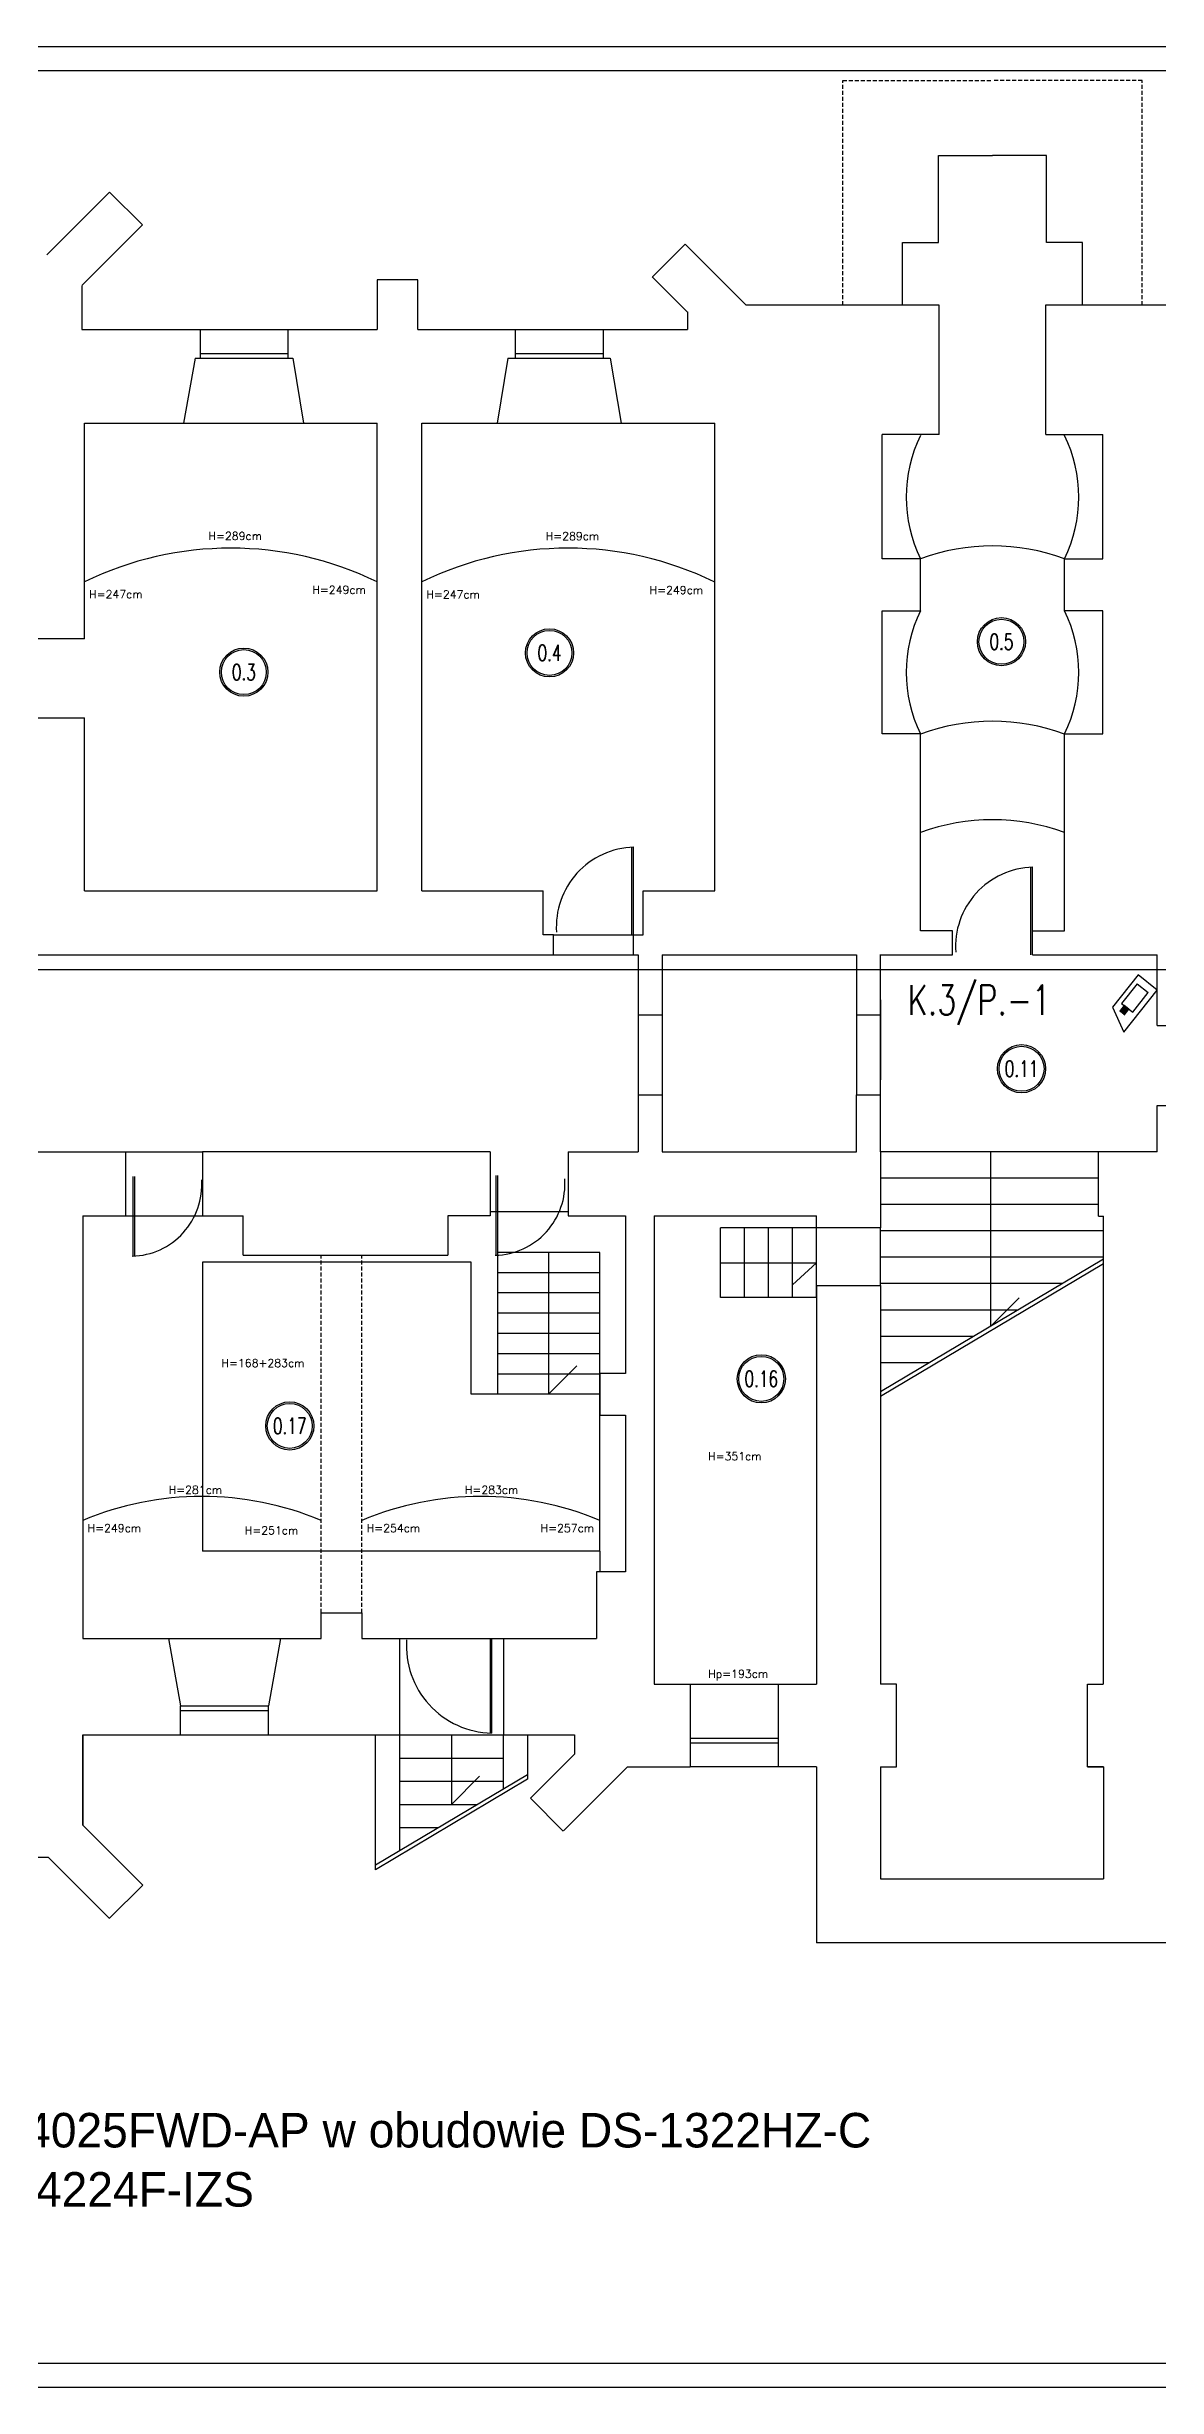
# Model space of a CAD drawing. Header units: millimetres. Extents: x 1324 to 4111, y 907 to 64537.
# Drawn here: x 1525.7 to 1664.6, y 906.7 to 1199.1 of the extents above; entities that cross this region are included whole.
import ezdxf
from ezdxf.enums import TextEntityAlignment as Align

# ---------------------------------------------------------------- set-up
doc = ezdxf.new("R2010")
doc.units = ezdxf.units.MM
doc.linetypes.add('DASHED', pattern=[0.75, 0.5, -0.25])
for name, color, linetype in [('_______CCTV', 7, 'Continuous'), ('ELEKTRYK', 5, 'Continuous'), ('ELKOS', 5, 'Continuous'), ('podkład', 8, 'Continuous'), ('TABELKI', 7, 'Continuous')]:
    doc.layers.add(name, color=color, linetype=linetype)
doc.styles.add('OPIS_CIENKI', font='romans.shx', dxfattribs={"width": 0.75, "height": 2})
doc.styles.add('ROMAND', font='romand')

msp = doc.modelspace()

# ---------------------------------------------------------------- hatches: boundary and pattern name
at = {"layer": '_______CCTV'}
msp.add_hatch(color=256, dxfattribs=at).paths.add_polyline_path([(1661, 1078.89), (1660.41, 1078.15), (1659.84, 1078.6), (1660.42, 1079.34)])

# ---------------------------------------------------------------- linework, layer by layer
at = {"layer": '_______CCTV', "color": 6}
for p, q in [((1662.16, 1083.17), (1658.98, 1079.15)), ((1664.56, 1081.28), (1662.16, 1083.17)), ((1658.98, 1079.15), (1660.4, 1076.02)), ((1660.4, 1076.02), (1664.56, 1081.28))]:
    msp.add_line(p, q, dxfattribs=at)
at = {"layer": '_______CCTV'}
for p, q in [((1662.04, 1082.06), (1660.09, 1079.6)), ((1662.04, 1082.06), (1663.44, 1080.96)), ((1660.42, 1079.34), (1659.84, 1078.6)), ((1660.09, 1079.6), (1661.49, 1078.5)), ((1661, 1078.89), (1660.42, 1079.34)), ((1661.49, 1078.5), (1663.44, 1080.96)), ((1660.41, 1078.15), (1661, 1078.89))]:
    msp.add_line(p, q, dxfattribs=at)
at = {"layer": 'DEFPOINTS', "color": 7}
for p, q in [((1982.01, 1199.14), (1326.01, 1199.14)), ((1326.01, 906.7), (1982.01, 906.7))]:
    msp.add_line(p, q, dxfattribs=at)
at = {"layer": 'ELEKTRYK', "color": 4}
msp.add_line((1669.87, 1083.82), (1424.89, 1083.82), dxfattribs=at)
at = {"layer": 'podkład', "color": 8, "linetype": 'DASHED'}
for p, q in [((1625.24, 1166.88), (1625.24, 1194.95)), ((1625.24, 1194.95), (1643.96, 1194.95)), ((1662.68, 1194.95), (1643.96, 1194.95)), ((1662.68, 1166.88), (1662.68, 1194.95)), ((1560, 1003.47), (1560, 1048.16)), ((1565.1, 1003.47), (1565.1, 1048.16))]:
    msp.add_line(p, q, dxfattribs=at)
at = {"layer": 'podkład', "color": 8}
for p, q in [((1637.21, 1174.68), (1637.21, 1185.58)), ((1637.21, 1185.58), (1643.96, 1185.58)), ((1650.71, 1185.58), (1643.96, 1185.58)), ((1650.71, 1174.68), (1650.71, 1185.58)), ((1533.57, 1180.99), (1525.72, 1173.14)), ((1533.57, 1180.99), (1537.67, 1176.89)), ((1537.67, 1176.89), (1530.12, 1169.34)), ((1601.44, 1170.41), (1605.52, 1174.49)), ((1613.16, 1166.86), (1605.52, 1174.49)), ((1632.71, 1166.88), (1632.71, 1174.68)), ((1632.71, 1174.68), (1637.21, 1174.68)), ((1655.21, 1174.68), (1650.71, 1174.68)), ((1655.21, 1166.88), (1655.21, 1174.68)), ((1567, 1170.02), (1567, 1163.82)), ((1572.1, 1170.02), (1567.02, 1170.02)), ((1572.1, 1163.82), (1572.1, 1170.02)), ((1605.8, 1166.01), (1601.42, 1170.39)), ((1530.1, 1169.32), (1530.1, 1163.82)), ((1637.31, 1166.88), (1613.17, 1166.88)), ((1637.31, 1150.68), (1637.31, 1166.88)), ((1674.25, 1166.86), (1650.59, 1166.86)), ((1650.61, 1150.68), (1650.61, 1166.88)), ((1605.82, 1166.03), (1605.82, 1163.84)), ((1530.1, 1163.82), (1545.89, 1163.82)), ((1544.87, 1163.82), (1544.87, 1160.22)), ((1544.87, 1163.82), (1555.87, 1163.82)), ((1554, 1163.82), (1567, 1163.82)), ((1555.87, 1163.82), (1555.87, 1160.22)), ((1572.1, 1163.82), (1584.27, 1163.82)), ((1584.27, 1163.82), (1584.27, 1160.22)), ((1584.27, 1163.82), (1595.27, 1163.82)), ((1595.27, 1163.82), (1605.82, 1163.82)), ((1595.27, 1163.82), (1595.27, 1160.22)), ((1544.27, 1160.22), (1542.82, 1152.12)), ((1544.27, 1160.22), (1544.87, 1160.22)), ((1544.87, 1160.82), (1555.87, 1160.82)), ((1544.87, 1160.22), (1555.87, 1160.22)), ((1555.87, 1160.22), (1556.47, 1160.22)), ((1556.47, 1160.22), (1557.82, 1152.12)), ((1583.37, 1160.22), (1582.02, 1152.12)), ((1583.37, 1160.22), (1584.27, 1160.22)), ((1584.27, 1160.82), (1595.27, 1160.82)), ((1584.27, 1160.22), (1595.27, 1160.22)), ((1595.27, 1160.22), (1596.17, 1160.22)), ((1596.17, 1160.22), (1597.52, 1152.12)), ((1530.44, 1152.12), (1542.82, 1152.12)), ((1530.44, 1125.18), (1530.44, 1152.12)), ((1542.82, 1152.12), (1557.82, 1152.12)), ((1557.82, 1152.12), (1567, 1152.12)), ((1567, 1093.68), (1567, 1152.12)), ((1572.61, 1152.12), (1582.02, 1152.12)), ((1572.61, 1093.68), (1572.61, 1152.12)), ((1582.02, 1152.12), (1597.52, 1152.12)), ((1597.52, 1152.12), (1609.24, 1152.12)), ((1609.24, 1093.68), (1609.24, 1152.12)), ((1637.31, 1150.68), (1630.16, 1150.68)), ((1630.16, 1135.18), (1630.16, 1150.68)), ((1650.61, 1150.68), (1657.76, 1150.68)), ((1657.76, 1135.18), (1657.76, 1150.68)), ((1634.96, 1135.18), (1630.16, 1135.18)), ((1634.96, 1128.68), (1634.96, 1135.18)), ((1652.96, 1128.68), (1652.96, 1135.18)), ((1652.96, 1135.18), (1657.76, 1135.18)), ((1630.16, 1113.28), (1630.16, 1128.68)), ((1630.16, 1128.68), (1634.96, 1128.68)), ((1657.76, 1128.68), (1652.96, 1128.68)), ((1657.76, 1113.28), (1657.76, 1128.68)), ((1530.44, 1125.18), (1517.52, 1125.18)), ((1520.43, 1115.3), (1530.44, 1115.3)), ((1530.44, 1093.68), (1530.44, 1115.3)), ((1634.96, 1113.28), (1630.16, 1113.28)), ((1634.96, 1088.68), (1634.96, 1113.28)), ((1652.96, 1088.68), (1652.96, 1113.28)), ((1652.96, 1113.28), (1657.76, 1113.28)), ((1598.85, 1088.18), (1598.85, 1099.12)), ((1599.06, 1088.18), (1599.06, 1099.13)), ((1648.76, 1085.67), (1648.76, 1096.62)), ((1648.96, 1085.67), (1648.96, 1096.62)), ((1530.44, 1093.68), (1567, 1093.68)), ((1572.61, 1093.68), (1587.76, 1093.68)), ((1587.76, 1088.18), (1587.76, 1093.68)), ((1600.26, 1093.68), (1609.24, 1093.68)), ((1600.26, 1088.18), (1600.26, 1093.68)), ((1589.06, 1088.18), (1587.76, 1088.18)), ((1589.04, 1088.18), (1599.06, 1088.18)), ((1589.06, 1085.68), (1589.06, 1088.18)), ((1599.06, 1085.68), (1599.06, 1088.18)), ((1599.06, 1088.18), (1600.26, 1088.18)), ((1638.96, 1088.68), (1634.96, 1088.68)), ((1638.96, 1085.68), (1638.96, 1088.68)), ((1648.96, 1085.68), (1648.96, 1088.68)), ((1648.96, 1088.68), (1652.96, 1088.68)), ((1504.26, 1085.68), (1589.06, 1085.68)), ((1589.04, 1085.68), (1599.06, 1085.68)), ((1599.06, 1085.68), (1599.66, 1085.68)), ((1599.66, 1085.68), (1599.66, 1078.18)), ((1602.66, 1085.68), (1626.94, 1085.68)), ((1602.66, 1085.68), (1602.66, 1078.18)), ((1626.94, 1085.68), (1626.94, 1078.18)), ((1629.86, 1085.68), (1638.96, 1085.68)), ((1629.94, 1061.07), (1629.94, 1085.68)), ((1648.96, 1085.68), (1664.56, 1085.68)), ((1664.56, 1076.87), (1664.56, 1085.68)), ((1629.94, 1080.07), (1629.94, 1070.07)), ((1599.66, 1078.18), (1602.66, 1078.18)), ((1599.66, 1078.18), (1599.66, 1068.18)), ((1602.66, 1078.18), (1602.66, 1068.18)), ((1626.94, 1078.18), (1629.94, 1078.18)), ((1626.94, 1078.18), (1626.94, 1068.17)), ((1664.55, 1076.87), (1668.76, 1076.87)), ((1599.66, 1068.18), (1599.66, 1061.07)), ((1599.66, 1068.18), (1602.66, 1068.18)), ((1602.66, 1068.18), (1602.66, 1061.07)), ((1626.94, 1061.07), (1626.94, 1068.17)), ((1626.94, 1068.17), (1629.94, 1068.17)), ((1664.55, 1066.87), (1668.76, 1066.87)), ((1664.56, 1061.07), (1664.56, 1066.87)), ((1482.06, 1061.07), (1535.56, 1061.07)), ((1535.56, 1061.07), (1545.16, 1061.07)), ((1535.56, 1061.07), (1535.56, 1053.07)), ((1545.16, 1061.07), (1545.16, 1053.07)), ((1581.16, 1061.07), (1545.16, 1061.07)), ((1581.16, 1061.07), (1581.16, 1053.07)), ((1590.92, 1061.07), (1599.66, 1061.07)), ((1590.92, 1061.07), (1590.92, 1053.07)), ((1602.66, 1061.07), (1626.94, 1061.07)), ((1657.22, 1061.07), (1629.94, 1061.07)), ((1629.94, 1061.07), (1629.94, 1051.56)), ((1643.76, 1039.29), (1643.76, 1061.07)), ((1657.22, 1053.02), (1657.22, 1061.07)), ((1664.56, 1061.07), (1657.22, 1061.07)), ((1536.46, 1057.99), (1536.46, 1048.04)), ((1536.67, 1057.99), (1536.67, 1048.05)), ((1581.86, 1058.1), (1581.86, 1048.15)), ((1582.07, 1058.1), (1582.07, 1048.16)), ((1657.22, 1057.78), (1629.94, 1057.78)), ((1530.2, 1053.07), (1535.56, 1053.07)), ((1530.2, 1053.07), (1530.2, 1000.27)), ((1535.56, 1053.07), (1545.16, 1053.07)), ((1545.16, 1053.07), (1550.26, 1053.07)), ((1550.26, 1048.16), (1550.26, 1053.07)), ((1575.86, 1053.07), (1575.86, 1048.16)), ((1581.16, 1053.07), (1575.86, 1053.07)), ((1590.94, 1053.56), (1581.24, 1053.56)), ((1590.92, 1053.07), (1598.06, 1053.07)), ((1594.63, 1053.07), (1594.63, 1053.07)), ((1598.06, 1053.07), (1598.06, 1033.37)), ((1601.64, 1053.07), (1601.64, 994.57)), ((1601.64, 1053.07), (1621.94, 1053.07)), ((1621.94, 1051.56), (1621.94, 1053.07)), ((1657.22, 1054.48), (1629.94, 1054.48)), ((1657.22, 1053.02), (1657.82, 1053.02)), ((1657.82, 994.57), (1657.83, 1053.02)), ((1609.94, 1042.85), (1609.94, 1051.56)), ((1621.94, 1051.56), (1609.94, 1051.56)), ((1612.94, 1042.85), (1612.94, 1051.56)), ((1615.94, 1042.85), (1615.94, 1051.56)), ((1618.94, 1042.85), (1618.94, 1051.56)), ((1629.94, 1051.56), (1621.94, 1051.56)), ((1621.94, 1042.85), (1621.94, 1051.56)), ((1629.94, 1044.35), (1629.94, 1051.56)), ((1657.83, 1051.19), (1629.94, 1051.19)), ((1545.16, 1047.27), (1545.16, 1011.17)), ((1578.77, 1047.27), (1545.16, 1047.27)), ((1550.26, 1048.16), (1575.86, 1048.16)), ((1578.77, 1030.77), (1578.77, 1047.27)), ((1594.86, 1048.47), (1582.06, 1048.47)), ((1582.07, 1048.47), (1582.07, 1030.77)), ((1588.46, 1048.47), (1588.46, 1030.77)), ((1594.86, 1011.17), (1594.86, 1048.47)), ((1609.94, 1047.21), (1621.94, 1047.2)), ((1609.94, 1047.2), (1621.94, 1047.2)), ((1621.94, 1047.2), (1618.94, 1044.46)), ((1657.83, 1047.89), (1629.95, 1047.89)), ((1657.83, 1047.66), (1629.96, 1031.08)), ((1657.83, 1047.07), (1629.96, 1030.5)), ((1582.07, 1045.97), (1594.86, 1045.97)), ((1621.96, 1044.35), (1629.96, 1044.35)), ((1621.96, 1044.35), (1621.96, 994.57)), ((1652.69, 1044.6), (1629.94, 1044.6)), ((1629.96, 1044.35), (1629.96, 994.57)), ((1582.07, 1043.47), (1594.86, 1043.47)), ((1621.94, 1042.85), (1609.94, 1042.85)), ((1647.15, 1041.3), (1629.96, 1041.3)), ((1647.29, 1042.84), (1643.76, 1039.29)), ((1582.07, 1040.97), (1594.86, 1040.97)), ((1582.07, 1038.42), (1594.86, 1038.42)), ((1582.07, 1035.87), (1594.86, 1035.87)), ((1641.61, 1038.01), (1629.96, 1038.01)), ((1582.07, 1033.32), (1594.86, 1033.32)), ((1591.99, 1034.31), (1588.46, 1030.77)), ((1598.06, 1033.37), (1594.86, 1033.37)), ((1594.86, 1033.37), (1594.86, 1028.17)), ((1636.07, 1034.72), (1629.96, 1034.72)), ((1582.07, 1030.77), (1578.77, 1030.77)), ((1594.86, 1030.77), (1582.07, 1030.77)), ((1594.86, 1028.17), (1598.06, 1028.17)), ((1598.06, 1028.17), (1598.06, 1008.57)), ((1594.86, 1011.17), (1545.16, 1011.17)), ((1594.86, 1011.17), (1594.86, 1008.57)), ((1598.06, 1008.57), (1594.43, 1008.57)), ((1594.43, 1008.57), (1594.43, 1000.27)), ((1560, 1000.27), (1560, 1003.47)), ((1560, 1003.47), (1565.1, 1003.47)), ((1565.1, 1003.47), (1565.1, 1000.27)), ((1530.2, 1000.27), (1540.93, 1000.27)), ((1540.93, 1000.27), (1542.43, 991.84)), ((1540.93, 1000.27), (1554.93, 1000.27)), ((1554.93, 1000.27), (1553.43, 991.84)), ((1554.93, 1000.27), (1560, 1000.27)), ((1565.1, 1000.27), (1569.8, 1000.27)), ((1569.8, 1000.27), (1569.8, 988.22)), ((1569.8, 1000.27), (1582.8, 1000.27)), ((1581.14, 1000.27), (1581.14, 988.44)), ((1581.32, 1000.27), (1581.32, 988.43)), ((1582.8, 1000.27), (1594.43, 1000.27)), ((1582.8, 1000.27), (1582.8, 988.22)), ((1601.64, 994.57), (1606.16, 994.57)), ((1606.16, 994.57), (1617.16, 994.57)), ((1606.16, 994.57), (1606.16, 984.22)), ((1617.06, 994.57), (1621.96, 994.57)), ((1617.16, 994.57), (1617.16, 984.22)), ((1631.96, 994.57), (1629.96, 994.57)), ((1631.96, 984.22), (1631.96, 994.57)), ((1655.82, 984.22), (1655.82, 994.57)), ((1655.82, 994.57), (1657.81, 994.57)), ((1542.43, 991.84), (1553.43, 991.84)), ((1542.43, 988.24), (1542.43, 991.84)), ((1553.43, 988.22), (1553.43, 991.84)), ((1542.43, 991.24), (1553.43, 991.24)), ((1530.2, 988.22), (1543.13, 988.22)), ((1530.2, 976.95), (1530.2, 988.22)), ((1530.2, 988.22), (1530.2, 976.95)), ((1542.43, 988.22), (1553.43, 988.22)), ((1553.43, 988.22), (1569.8, 988.22)), ((1566.8, 971.36), (1566.8, 988.22)), ((1569.8, 988.22), (1569.8, 973.72)), ((1569.8, 988.22), (1582.8, 988.22)), ((1576.3, 988.22), (1576.3, 979.52)), ((1582.8, 988.22), (1591.7, 988.22)), ((1582.8, 981.45), (1582.8, 988.22)), ((1585.8, 988.22), (1585.8, 982.66)), ((1591.7, 985.82), (1586.21, 980.32)), ((1591.7, 988.22), (1591.7, 985.82)), ((1606.16, 987.82), (1617.16, 987.82)), ((1606.16, 987.22), (1617.16, 987.22)), ((1585.8, 983.24), (1566.8, 971.94)), ((1585.8, 982.66), (1566.8, 971.36)), ((1569.8, 985.32), (1582.8, 985.32)), ((1579.83, 983.07), (1576.3, 979.52)), ((1598.32, 984.22), (1590.31, 976.22)), ((1598.32, 984.22), (1606.16, 984.22)), ((1617.16, 984.22), (1606.16, 984.22)), ((1621.96, 984.22), (1617.16, 984.22)), ((1621.96, 984.22), (1621.96, 962.22)), ((1629.96, 984.22), (1629.96, 970.22)), ((1629.96, 984.22), (1631.96, 984.22)), ((1655.82, 984.22), (1657.82, 984.22)), ((1657.82, 984.22), (1655.82, 984.22)), ((1657.82, 984.22), (1657.82, 970.22)), ((1569.8, 982.42), (1582.8, 982.42)), ((1586.19, 980.3), (1590.29, 976.2)), ((1537.7, 969.45), (1530.2, 976.95)), ((1569.8, 979.52), (1579.55, 979.52)), ((1569.8, 976.62), (1574.68, 976.62)), ((1512.27, 972.92), (1525.92, 972.92)), ((1533.54, 965.28), (1525.9, 972.92)), ((1533.56, 965.3), (1537.7, 969.45)), ((1629.96, 970.22), (1657.82, 970.22)), ((1665.84, 962.22), (1621.96, 962.22))]:
    msp.add_line(p, q, dxfattribs=at)
for centre, radius in [((1588.57, 1123.41), 3.01), ((1588.57, 1123.41), 2.81), ((1645.08, 1124.81), 3.01), ((1645.08, 1124.81), 2.81), ((1550.35, 1121.01), 3.01), ((1550.35, 1121.01), 2.81), ((1647.59, 1071.45), 3.01), ((1647.59, 1071.45), 2.81), ((1615.05, 1032.7), 3.01), ((1615.05, 1032.7), 2.81), ((1556.09, 1026.82), 3.01), ((1556.09, 1026.82), 2.81)]:
    msp.add_circle(centre, radius, dxfattribs=at)
for centre, radius, start, end in [((1650.53, 1142.88), 17.37, 153.6849, 206.3151), ((1637.39, 1142.88), 17.37, 333.6849, 26.3151), ((1548.72, 1094.61), 41.89, 64.1247, 115.8753), ((1590.89, 1094.61), 41.89, 64.1247, 115.8753), ((1643.96, 1110.66), 26.11, 69.8388, 110.1612), ((1650.53, 1120.98), 17.37, 153.6849, 206.3151), ((1637.39, 1120.98), 17.37, 333.6849, 26.3151), ((1643.96, 1088.76), 26.11, 69.8388, 110.1612), ((1643.96, 1076.46), 26.11, 69.8388, 110.1612), ((1599.36, 1089.19), 9.94, 91.4636, 183.9693), ((1649.27, 1086.69), 9.94, 91.4636, 183.9693), ((1536.16, 1056.97), 8.94, 271.4636, 3.9693), ((1581.56, 1057.08), 8.94, 271.4636, 3.9693), ((1545.1, 979.51), 38.5, 67.232, 112.768), ((1579.98, 979.62), 38.39, 67.1987, 112.8013), ((1581.6, 999.34), 10.92, 176.0307, 268.5364)]:
    msp.add_arc(centre, radius, start, end, dxfattribs=at)
at = {"layer": 'TABELKI', "color": 7}
for p, q in [((1979.01, 1196.14), (1329.01, 1196.14)), ((1329.01, 909.7), (1979.01, 909.7))]:
    msp.add_line(p, q, dxfattribs=at)

# ---------------------------------------------------------------- texts
at = {"color": 4, "linetype": 'Continuous', "style": 'OPIS_CIENKI', "width": 0.75}
msp.add_text('K.3/P.-1', height=3.713, dxfattribs=at).set_placement((1633.36, 1078.18))
at = {"layer": 'ELKOS', "color": 7}
for s, p in [('- Kamera zewnętrzna DS-2CD4025FWD-AP w obudowie DS-1322HZ-C ', (1445.12, 936.66)), ('- Kamera wewnętrzna DS-2CD4224F-IZS  ', (1445.19, 929.27))]:
    msp.add_text(s, height=4.3131, dxfattribs=at).set_placement(p)
at = {"layer": 'podkład', "color": 8, "style": 'ROMAND'}
for s, p in [('H=289cm', (1549.27, 1137.22)), ('H=289cm', (1591.44, 1137.2)), ('H=249cm', (1562.26, 1130.49)), ('H=249cm', (1604.43, 1130.47)), ('H=247cm', (1534.35, 1129.94)), ('H=247cm', (1576.52, 1129.92)), ('H=168+283cm', (1552.74, 1033.88)), ('H=351cm', (1611.74, 1022.23)), ('H=281cm', (1544.29, 1018.03)), ('H=283cm', (1581.33, 1018.03)), ('H=249cm', (1534.16, 1013.25)), ('H=251cm', (1553.81, 1012.97)), ('H=254cm', (1569.06, 1013.25)), ('H=257cm', (1590.8, 1013.25))]:
    msp.add_text(s, height=1, dxfattribs=at).set_placement(p, align=Align.BOTTOM_CENTER)
at = {"layer": 'podkład', "color": 8, "style": 'ROMAND', "width": 0.7}
for s, p in [('0.4', (1588.57, 1123.41)), ('0.5', (1645.08, 1124.81)), ('0.3', (1550.35, 1121.01)), ('0.11', (1647.59, 1071.45)), ('0.16', (1615.05, 1032.7)), ('0.17', (1556.09, 1026.82))]:
    msp.add_text(s, height=2, dxfattribs=at).set_placement(p, align=Align.MIDDLE_CENTER)
at = {"layer": 'podkład', "color": 8, "style": 'ROMAND'}
msp.add_text('Hp=193cm', height=1, rotation=0.1418, dxfattribs=at).set_placement((1612.16, 995.04), align=Align.BOTTOM_CENTER)

doc.saveas('drawing.dxf')
